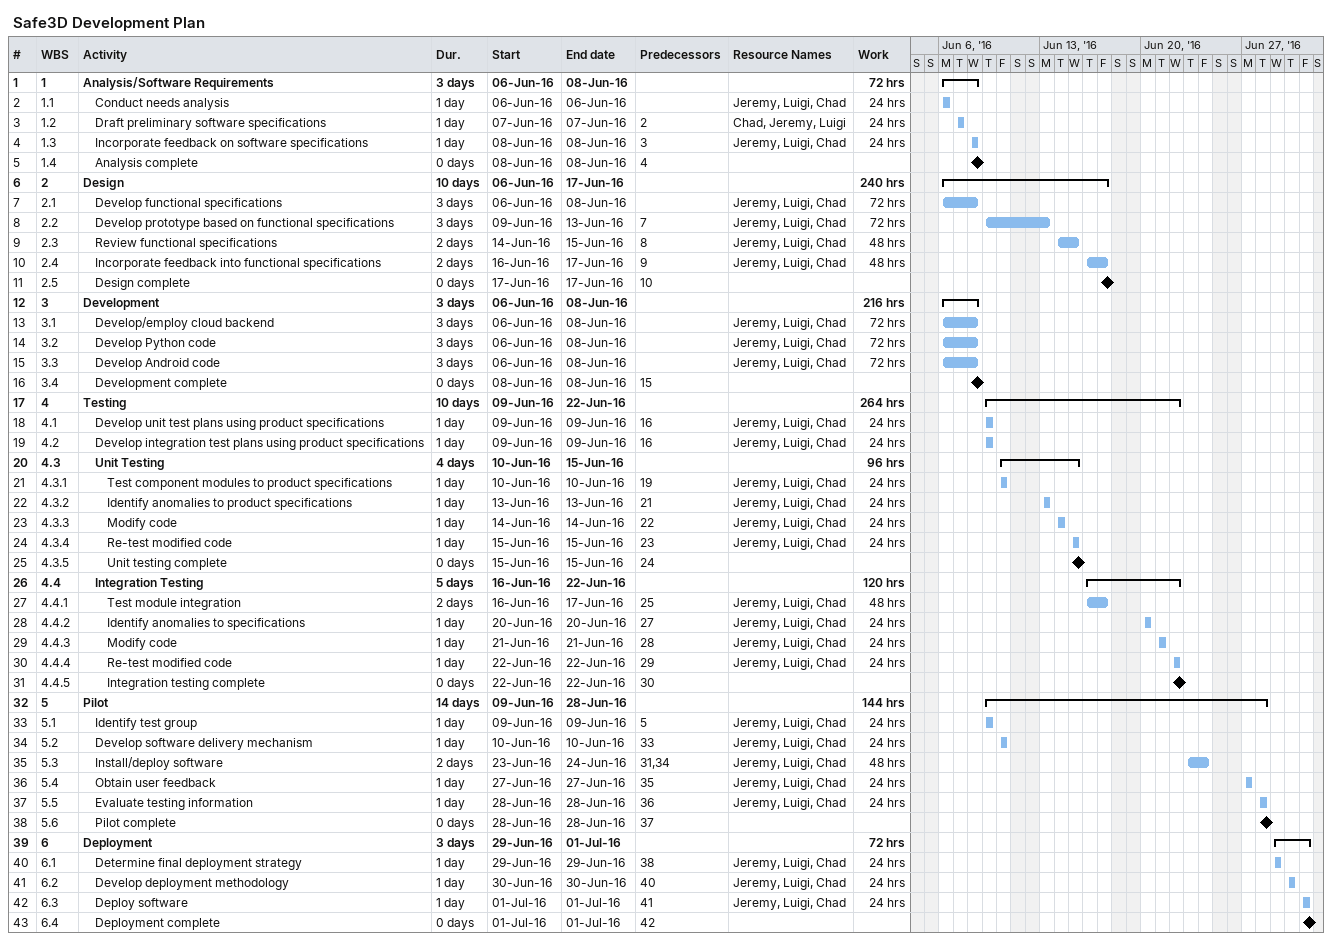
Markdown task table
Safe3D Development Plan

| ID | WBS | Task | Duration | Start | Finish | Predecessors | Resources | Work (h) |
|---|---|---|---|---|---|---|---|---|
| 1 | 1 | **Analysis/Software Requirements** | 3d | 2016-06-06 | 2016-06-08 |  |  | 72 |
| 2 | 1.1 | Conduct needs analysis | 1d | 2016-06-06 | 2016-06-06 |  | Jeremy, Luigi, Chad | 24 |
| 3 | 1.2 | Draft preliminary software specifications | 1d | 2016-06-07 | 2016-06-07 | 2 | Chad, Jeremy, Luigi | 24 |
| 4 | 1.3 | Incorporate feedback on software specifications | 1d | 2016-06-08 | 2016-06-08 | 3 | Jeremy, Luigi, Chad | 24 |
| 5 | 1.4 | Analysis complete | 0d | 2016-06-08 | 2016-06-08 | 4 |  |  |
| 6 | 2 | **Design** | 10d | 2016-06-06 | 2016-06-17 |  |  | 240 |
| 7 | 2.1 | Develop functional specifications | 3d | 2016-06-06 | 2016-06-08 |  | Jeremy, Luigi, Chad | 72 |
| 8 | 2.2 | Develop prototype based on functional specifications | 3d | 2016-06-09 | 2016-06-13 | 7 | Jeremy, Luigi, Chad | 72 |
| 9 | 2.3 | Review functional specifications | 2d | 2016-06-14 | 2016-06-15 | 8 | Jeremy, Luigi, Chad | 48 |
| 10 | 2.4 | Incorporate feedback into functional specifications | 2d | 2016-06-16 | 2016-06-17 | 9 | Jeremy, Luigi, Chad | 48 |
| 11 | 2.5 | Design complete | 0d | 2016-06-17 | 2016-06-17 | 10 |  |  |
| 12 | 3 | **Development** | 3d | 2016-06-06 | 2016-06-08 |  |  | 216 |
| 13 | 3.1 | Develop/employ cloud backend | 3d | 2016-06-06 | 2016-06-08 |  | Jeremy, Luigi, Chad | 72 |
| 14 | 3.2 | Develop Python code | 3d | 2016-06-06 | 2016-06-08 |  | Jeremy, Luigi, Chad | 72 |
| 15 | 3.3 | Develop Android code | 3d | 2016-06-06 | 2016-06-08 |  | Jeremy, Luigi, Chad | 72 |
| 16 | 3.4 | Development complete | 0d | 2016-06-08 | 2016-06-08 | 15 |  |  |
| 17 | 4 | **Testing** | 10d | 2016-06-09 | 2016-06-22 |  |  | 264 |
| 18 | 4.1 | Develop unit test plans using product specifications | 1d | 2016-06-09 | 2016-06-09 | 16 | Jeremy, Luigi, Chad | 24 |
| 19 | 4.2 | Develop integration test plans using product specifications | 1d | 2016-06-09 | 2016-06-09 | 16 | Jeremy, Luigi, Chad | 24 |
| 20 | 4.3 | **Unit Testing** | 4d | 2016-06-10 | 2016-06-15 |  |  | 96 |
| 21 | 4.3.1 | Test component modules to product specifications | 1d | 2016-06-10 | 2016-06-10 | 19 | Jeremy, Luigi, Chad | 24 |
| 22 | 4.3.2 | Identify anomalies to product specifications | 1d | 2016-06-13 | 2016-06-13 | 21 | Jeremy, Luigi, Chad | 24 |
| 23 | 4.3.3 | Modify code | 1d | 2016-06-14 | 2016-06-14 | 22 | Jeremy, Luigi, Chad | 24 |
| 24 | 4.3.4 | Re-test modified code | 1d | 2016-06-15 | 2016-06-15 | 23 | Jeremy, Luigi, Chad | 24 |
| 25 | 4.3.5 | Unit testing complete | 0d | 2016-06-15 | 2016-06-15 | 24 |  |  |
| 26 | 4.4 | **Integration Testing** | 5d | 2016-06-16 | 2016-06-22 |  |  | 120 |
| 27 | 4.4.1 | Test module integration | 2d | 2016-06-16 | 2016-06-17 | 25 | Jeremy, Luigi, Chad | 48 |
| 28 | 4.4.2 | Identify anomalies to specifications | 1d | 2016-06-20 | 2016-06-20 | 27 | Jeremy, Luigi, Chad | 24 |
| 29 | 4.4.3 | Modify code | 1d | 2016-06-21 | 2016-06-21 | 28 | Jeremy, Luigi, Chad | 24 |
| 30 | 4.4.4 | Re-test modified code | 1d | 2016-06-22 | 2016-06-22 | 29 | Jeremy, Luigi, Chad | 24 |
| 31 | 4.4.5 | Integration testing complete | 0d | 2016-06-22 | 2016-06-22 | 30 |  |  |
| 32 | 5 | **Pilot** | 14d | 2016-06-09 | 2016-06-28 |  |  | 144 |
| 33 | 5.1 | Identify test group | 1d | 2016-06-09 | 2016-06-09 | 5 | Jeremy, Luigi, Chad | 24 |
| 34 | 5.2 | Develop software delivery mechanism | 1d | 2016-06-10 | 2016-06-10 | 33 | Jeremy, Luigi, Chad | 24 |
| 35 | 5.3 | Install/deploy software | 2d | 2016-06-23 | 2016-06-24 | 31, 34 | Jeremy, Luigi, Chad | 48 |
| 36 | 5.4 | Obtain user feedback | 1d | 2016-06-27 | 2016-06-27 | 35 | Jeremy, Luigi, Chad | 24 |
| 37 | 5.5 | Evaluate testing information | 1d | 2016-06-28 | 2016-06-28 | 36 | Jeremy, Luigi, Chad | 24 |
| 38 | 5.6 | Pilot complete | 0d | 2016-06-28 | 2016-06-28 | 37 |  |  |
| 39 | 6 | **Deployment** | 3d | 2016-06-29 | 2016-07-01 |  |  | 72 |
| 40 | 6.1 | Determine final deployment strategy | 1d | 2016-06-29 | 2016-06-29 | 38 | Jeremy, Luigi, Chad | 24 |
| 41 | 6.2 | Develop deployment methodology | 1d | 2016-06-30 | 2016-06-30 | 40 | Jeremy, Luigi, Chad | 24 |
| 42 | 6.3 | Deploy software | 1d | 2016-07-01 | 2016-07-01 | 41 | Jeremy, Luigi, Chad | 24 |
| 43 | 6.4 | Deployment complete | 0d | 2016-07-01 | 2016-07-01 | 42 |  |  |
